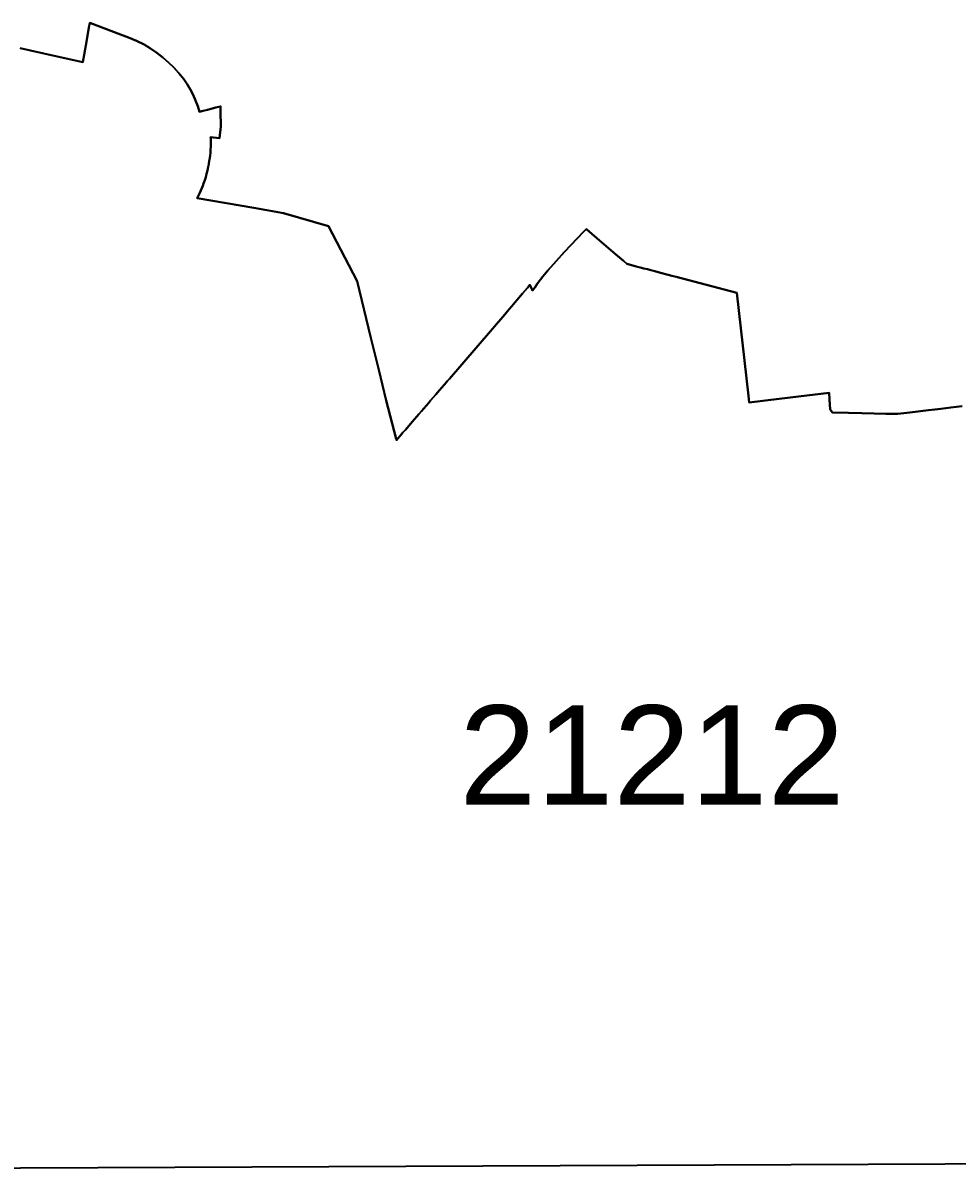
# Model space of a CAD drawing. Header units: inches. Extents: x 1341578 to 1502124, y 557203 to 748561.
# Drawn here: x 1417596 to 1422618, y 621283 to 627441 of the extents above; entities that cross this region are included whole.
import ezdxf
from ezdxf.enums import TextEntityAlignment as Align

# ---------------------------------------------------------------- set-up
doc = ezdxf.new("R2010")
doc.units = ezdxf.units.IN
doc.header["$MEASUREMENT"] = 0
doc.layers.add('Zipcode', color=7, linetype='Continuous')
doc.layers.add('ZipcodeAnno', color=7, linetype='Continuous')
doc.styles.add('Arial', font='arial.ttf')

msp = doc.modelspace()

# ---------------------------------------------------------------- linework, layer by layer
at = {"layer": 'Zipcode'}
for points in [[(1422645, 625382.2), (1422584.3, 625374.7), (1422531.1, 625368.1), (1422498.5, 625364), (1422463.3, 625359.8), (1422364.5, 625348.2), (1422300, 625340.6), (1422296.9, 625340.2), (1422235, 625341.5), (1422171.4, 625342.9), (1422106.3, 625344.2), (1422034.7, 625345.7), (1421948.7, 625347.6), (1421934.9, 625363.5), (1421932, 625418.3), (1421930.2, 625452.8), (1421765.1, 625433.5), (1421660.5, 625421.2), (1421499.9, 625402.3), (1421495.8, 625437.8), (1421433.1, 625991.5), (1421108.1, 626076.6), (1421084.8, 626082.7), (1421065.3, 626087.8), (1421023, 626098.9), (1420992.7, 626106.8), (1420972.4, 626112.1), (1420952.9, 626117.2), (1420933.4, 626122.3), (1420913.8, 626127.5), (1420893.5, 626132.8), (1420862.7, 626140.9), (1420843.4, 626145.9), (1420841.9, 626147.1), (1420824.3, 626162.2), (1420782.4, 626198), (1420680.8, 626285), (1420626.9, 626331.1), (1420623.8, 626333.7), (1420610.2, 626319.3), (1420508.2, 626212), (1420418, 626110.1), (1420390.2, 626078.6), (1420361.4, 626038.8), (1420349, 626021.7), (1420336.2, 626003.9), (1420321, 626033.3), (1420308.4, 626018.4), (1420281.7, 625987), (1420251.5, 625951.3), (1420223.7, 625918.6), (1420212.6, 625905.4), (1420201, 625891.8), (1420187.1, 625875.3), (1419888.7, 625528.8), (1419885.9, 625525.5), (1419879.3, 625517.8), (1419873.9, 625511.6), (1419861.4, 625497.2), (1419848.7, 625482.5), (1419836.2, 625468.1), (1419816.5, 625445.4), (1419788, 625412.5), (1419775.9, 625398.5), (1419763.4, 625384.1), (1419751.1, 625369.9), (1419738.4, 625355.2), (1419724.8, 625339.5), (1419690.8, 625300.3), (1419652.2, 625255.6), (1419638.6, 625240), (1419624.2, 625223.4), (1419611, 625208.1), (1419604, 625200.1), (1419602.5, 625205.9), (1419549.1, 625412.9), (1419509.1, 625576.4), (1419467, 625748.4), (1419392.4, 626053.4), (1419238.2, 626349.7), (1418997.2, 626418.1), (1418837.2, 626447), (1418533.5, 626499.3), (1418547, 626528.1), (1418552.6, 626540.7), (1418557.9, 626553.2), (1418562.9, 626565.9), (1418567.7, 626578.6), (1418573.5, 626595.4), (1418578.9, 626612.4), (1418583.8, 626629.5), (1418588.7, 626648.9), (1418592.9, 626668.4), (1418595.4, 626681.5), (1418596.6, 626688.1), (1418599.8, 626707.2), (1418602.4, 626726.3), (1418604.4, 626745.6), (1418605.5, 626760.6), (1418606.1, 626775.7), (1418606.4, 626790.8), (1418606.3, 626805.5), (1418605.9, 626820.2), (1418605.5, 626827.9), (1418653.6, 626822.6), (1418660.9, 626884.5), (1418658, 626965.2), (1418658, 626977.7), (1418657.9, 626992.8), (1418656.9, 626992.5), (1418633.7, 626985.9), (1418588.7, 626973.1), (1418564.5, 626968.1), (1418545.3, 626962.6), (1418535.9, 626994.1), (1418524.5, 627024.9), (1418511.3, 627055), (1418496.3, 627084.2), (1418479.6, 627112.4), (1418461.1, 627139.6), (1418435.3, 627170.9), (1418435.3, 627170.9), (1418407.8, 627200.8), (1418407.7, 627200.8), (1418378.6, 627229.1), (1418378.6, 627229.1), (1418348, 627255.8), (1418348, 627255.8), (1418316, 627280.7), (1418315.9, 627280.7), (1418282.6, 627303.9), (1418282.6, 627303.9), (1418248, 627325.2), (1418206.1, 627344.8), (1418163.5, 627362.8), (1418120.3, 627379.2), (1417955.8, 627440.9), (1417951.5, 627416.1), (1417937.8, 627338.7), (1417918.4, 627229.4), (1417763.8, 627264.5), (1417581.8, 627305.8)], [(1417581.8, 627305.8), (1417763.8, 627264.5), (1417918.4, 627229.4), (1417937.8, 627338.7), (1417951.5, 627416.1), (1417955.8, 627440.9), (1418120.3, 627379.2), (1418163.5, 627362.8), (1418206.1, 627344.8), (1418248, 627325.2), (1418282.6, 627303.9), (1418282.6, 627303.9), (1418315.9, 627280.7), (1418316, 627280.7), (1418348, 627255.8), (1418348, 627255.8), (1418378.6, 627229.1), (1418378.6, 627229.1), (1418407.7, 627200.8), (1418407.8, 627200.8), (1418435.3, 627170.9), (1418435.3, 627170.9), (1418461.1, 627139.6), (1418479.6, 627112.4), (1418496.3, 627084.2), (1418511.3, 627055), (1418524.5, 627024.9), (1418535.9, 626994.1), (1418545.3, 626962.6), (1418564.5, 626968.1), (1418588.7, 626973.1), (1418633.7, 626985.9), (1418656.9, 626992.5), (1418657.9, 626992.8), (1418658, 626977.7), (1418658, 626965.2), (1418660.9, 626884.5), (1418653.6, 626822.6), (1418605.5, 626827.9), (1418605.9, 626820.2), (1418606.3, 626805.5), (1418606.4, 626790.8), (1418606.1, 626775.7), (1418605.5, 626760.6), (1418604.4, 626745.6), (1418602.4, 626726.3), (1418599.8, 626707.2), (1418596.6, 626688.1), (1418595.4, 626681.5), (1418592.9, 626668.4), (1418588.7, 626648.9), (1418583.8, 626629.5), (1418578.9, 626612.4), (1418573.5, 626595.4), (1418567.7, 626578.6), (1418562.9, 626565.9), (1418557.9, 626553.2), (1418552.6, 626540.7), (1418547, 626528.1), (1418533.5, 626499.3), (1418837.2, 626447), (1418997.2, 626418.1), (1419238.2, 626349.7), (1419392.4, 626053.4), (1419467, 625748.4), (1419509.1, 625576.4), (1419549.1, 625412.9), (1419602.5, 625205.9), (1419604, 625200.1), (1419611, 625208.1), (1419624.2, 625223.4), (1419638.6, 625240), (1419652.2, 625255.6), (1419690.8, 625300.3), (1419724.8, 625339.5), (1419738.4, 625355.2), (1419751.1, 625369.9), (1419763.4, 625384.1), (1419775.9, 625398.5), (1419788, 625412.5), (1419816.5, 625445.4), (1419836.2, 625468.1), (1419848.7, 625482.5), (1419861.4, 625497.2), (1419873.9, 625511.6), (1419879.3, 625517.8), (1419885.9, 625525.5), (1419888.7, 625528.8), (1420187.1, 625875.3), (1420201, 625891.8), (1420212.6, 625905.4), (1420223.7, 625918.6), (1420251.5, 625951.3), (1420281.7, 625987), (1420308.4, 626018.4), (1420321, 626033.3), (1420336.2, 626003.9), (1420349, 626021.7), (1420361.4, 626038.8), (1420390.2, 626078.6), (1420418, 626110.1), (1420508.2, 626212), (1420610.2, 626319.3), (1420623.8, 626333.7), (1420626.9, 626331.1), (1420680.8, 626285), (1420782.4, 626198), (1420824.3, 626162.2), (1420841.9, 626147.1), (1420843.4, 626145.9), (1420862.7, 626140.9), (1420893.5, 626132.8), (1420913.8, 626127.5), (1420933.4, 626122.3), (1420952.9, 626117.2), (1420972.4, 626112.1), (1420992.7, 626106.8), (1421023, 626098.9), (1421065.3, 626087.8), (1421084.8, 626082.7), (1421108.1, 626076.6), (1421433.1, 625991.5), (1421495.8, 625437.8), (1421499.9, 625402.3), (1421660.5, 625421.2), (1421765.1, 625433.5), (1421930.2, 625452.8), (1421932, 625418.3), (1421934.9, 625363.5), (1421948.7, 625347.6), (1422034.7, 625345.7), (1422106.3, 625344.2), (1422171.4, 625342.9), (1422235, 625341.5), (1422296.9, 625340.2), (1422300, 625340.6), (1422364.5, 625348.2), (1422463.3, 625359.8), (1422498.5, 625364), (1422531.1, 625368.1), (1422584.3, 625374.7), (1422645, 625382.2)], [(1424210.8, 621316.9), (1416340.8, 621283.4)]]:
    msp.add_lwpolyline(points, dxfattribs=at)

# ---------------------------------------------------------------- texts
at = {"layer": 'ZipcodeAnno', "color": 18, "style": 'Arial'}
msp.add_text('21212', height=533.33, dxfattribs=at).set_placement((1420977.5, 623081.5), align=Align.BOTTOM_CENTER)

doc.saveas('drawing.dxf')
